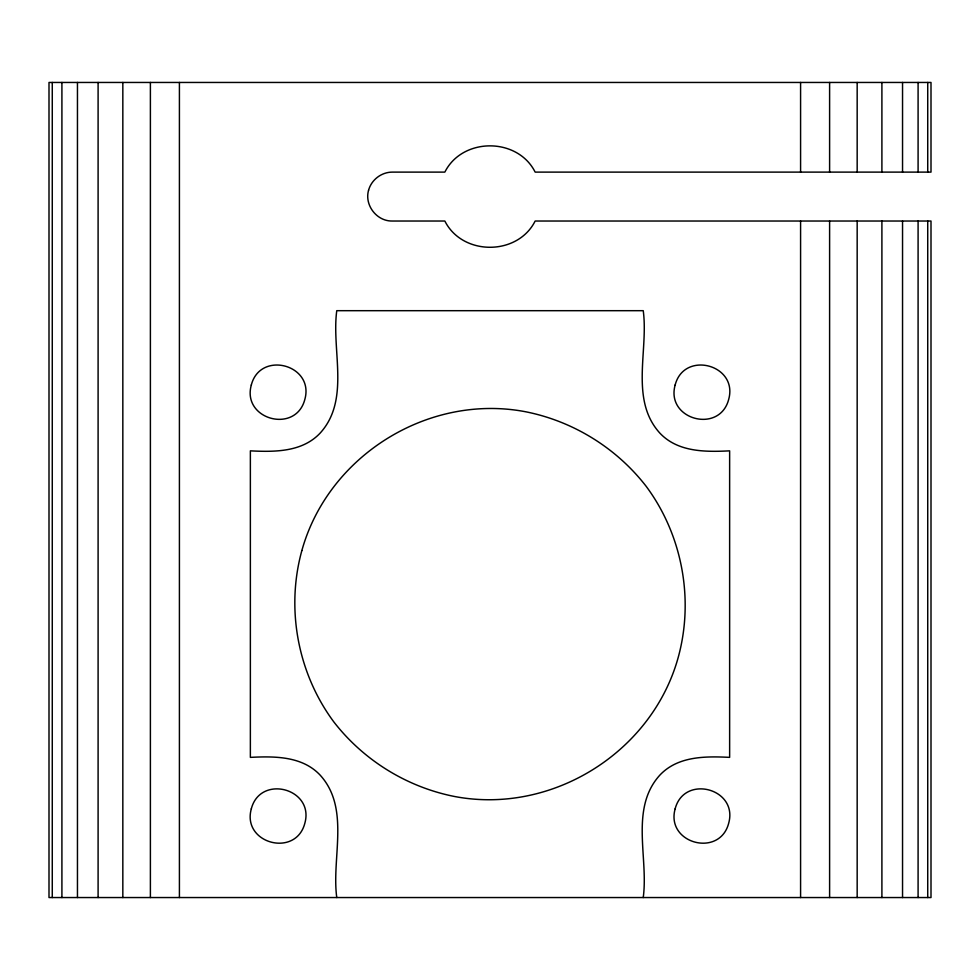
<?xml version="1.0" encoding="UTF-8"?>
<svg xmlns="http://www.w3.org/2000/svg" width="980" height="980" viewBox="0 0 980 980"><rect width="100%" height="100%" fill="white"/><g stroke="black" fill="none" stroke-linecap="round" stroke-linejoin="round"><path stroke-width="1.47" d="M927.729 82.455L927.729 172.113M927.729 221.027L927.729 897.545M918.089 82.455L918.089 172.113M918.089 221.027L918.089 897.545M902.543 82.455L902.543 172.113M902.543 221.027L902.543 897.545M881.902 82.455L881.902 172.113M881.902 221.027L881.902 897.545M857.169 82.455L857.169 172.113M857.169 221.027L857.169 897.545M829.607 82.455L829.607 172.113M829.607 221.027L829.607 897.545M800.587 82.455L800.587 172.113M800.587 221.027L800.587 897.545M643.235 897.545C648.65 857.733 629.601 808.329 659.871 775.107C677.842 756.021 705.429 756.168 729.635 757.369L729.635 450.849C705.429 452.062 677.842 452.209 659.871 433.123C629.601 399.889 648.65 350.485 643.235 310.685L336.765 310.685C331.35 350.485 350.399 399.889 320.129 433.123C302.159 452.209 274.572 452.062 250.366 450.849L250.366 757.369C274.572 756.168 302.159 756.021 320.129 775.107C350.399 808.329 331.35 857.733 336.765 897.545M179.414 82.455L179.414 897.545M150.393 82.455L150.393 897.545M122.831 82.455L122.831 897.545M98.098 82.455L98.098 897.545M77.457 82.455L77.457 897.545M61.912 82.455L61.912 897.545M52.271 82.455L52.271 897.545M251.309 385.018C241.644 419.673 295.887 434.214 304.854 399.362C314.519 364.707 260.264 350.166 251.309 385.018M251.309 808.855C241.644 843.523 295.887 858.051 304.854 823.2C314.519 788.545 260.264 774.016 251.309 808.855M368.566 190.243C364.291 205.126 376.7 221.309 392.196 221.027L444.846 221.027C462.401 256.025 517.599 256.025 535.154 221.027L931 221.027L931 897.545L49 897.545L49 82.455L931 82.455L931 172.113L535.154 172.113C517.599 137.114 462.401 137.114 444.846 172.113L392.196 172.113C381.379 172.174 371.432 179.818 368.566 190.243M675.147 385.018C665.481 419.673 719.736 434.214 728.691 399.362C738.357 364.707 684.114 350.166 675.147 385.018M675.147 808.855C665.481 843.523 719.736 858.051 728.691 823.2C738.357 788.545 684.114 774.016 675.147 808.855M301.852 550.576C285.719 608.923 297.773 673.419 333.898 722.003C363.555 760.223 406.614 786.879 454.059 796.397C551.14 815.176 651.688 752.922 678.148 657.641C694.281 599.295 682.227 534.798 646.102 486.227C616.445 448.007 573.386 421.339 525.942 411.821C428.86 393.041 328.312 455.296 301.852 550.576"/></g></svg>
